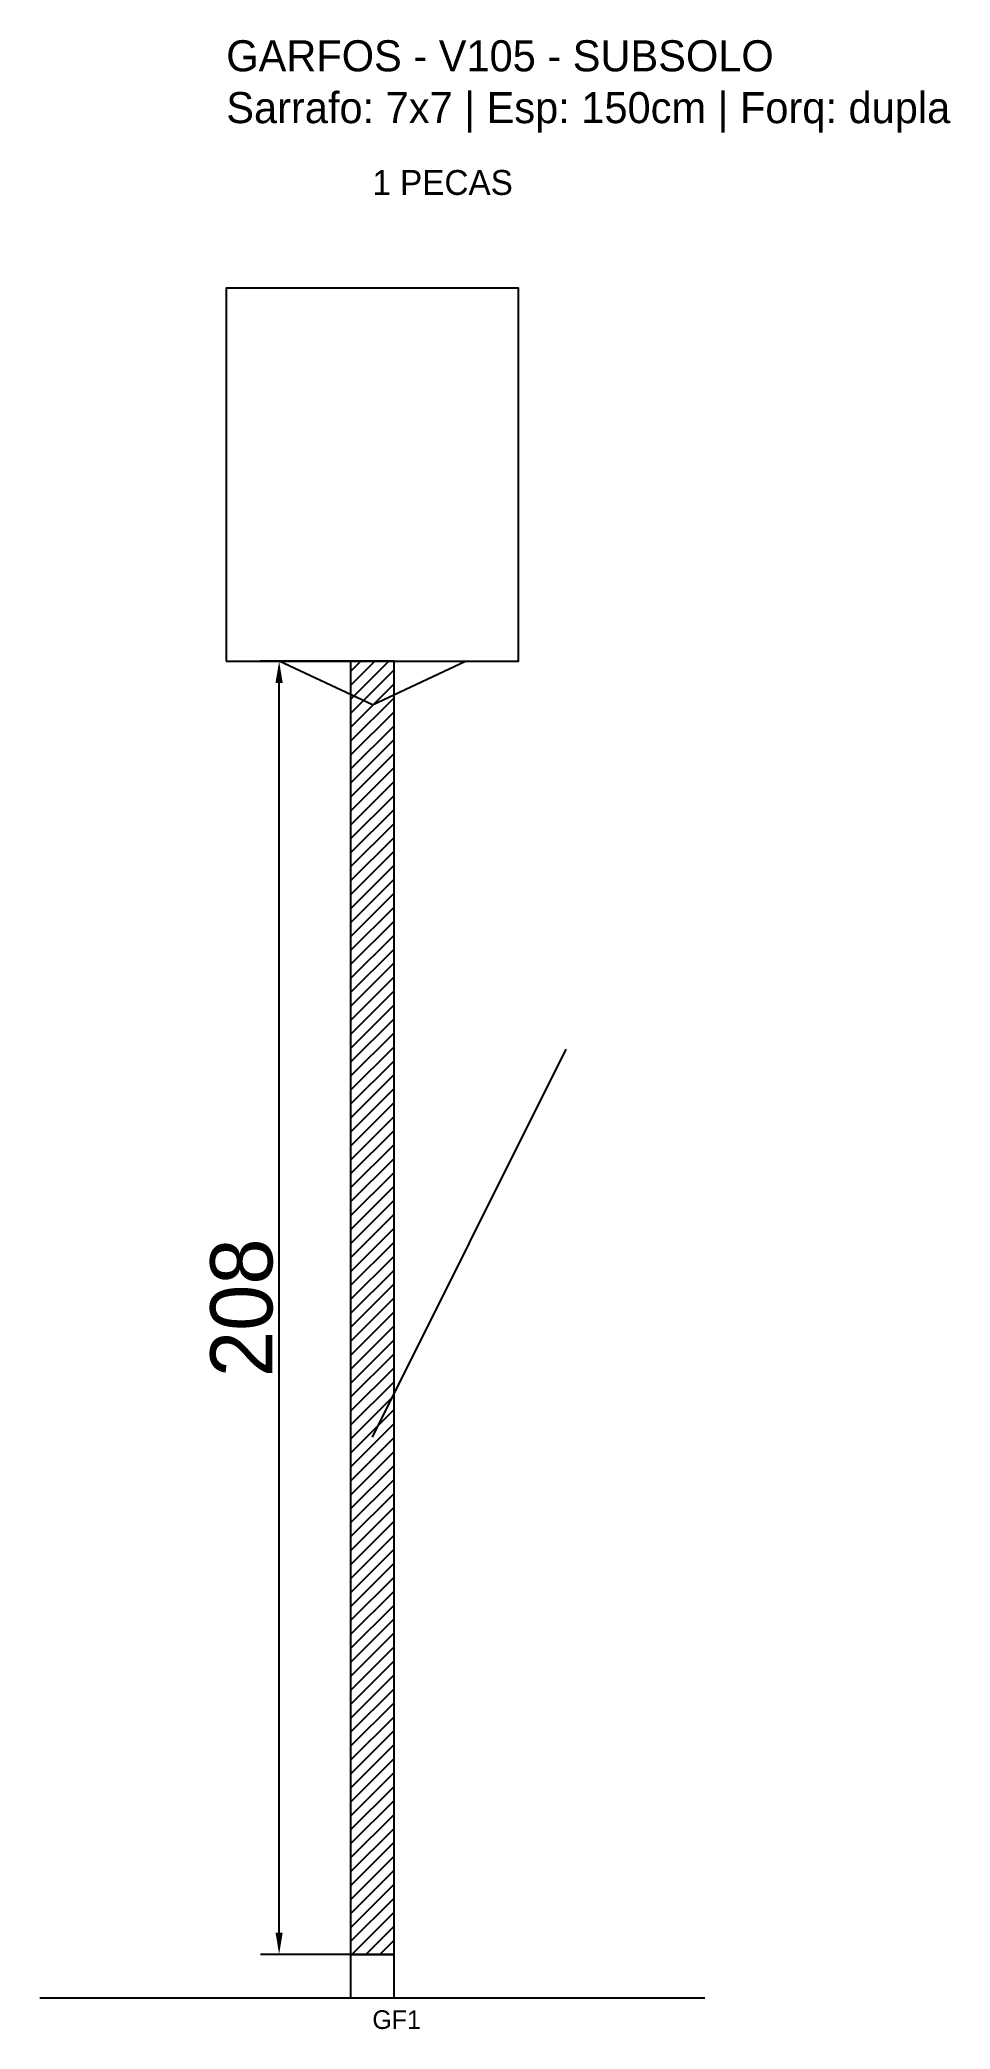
# Model space of a CAD drawing. Header units: metres. Extents: x -30 to 116, y -12 to 308.
import ezdxf

# ---------------------------------------------------------------- set-up
doc = ezdxf.new("R2010")
doc.units = ezdxf.units.M
for name, color, linetype in [('BARRA_ANCORAGEM', 1, 'Continuous'), ('COTA', 241, 'Continuous'), ('GARFOS OK', 3, 'Continuous'), ('NOME DA VIGA', 6, 'Continuous'), ('SARR_7x7', 40, 'Continuous'), ('VIGAS', 3, 'Continuous')]:
    doc.layers.add(name, color=color, linetype=linetype)
doc.dimstyles.new('EZ DXF', dxfattribs={"dimtxt": 10, "dimasz": 3.5, "dimexe": 3, "dimexo": 1.5, "dimgap": 1, "dimtad": 1, "dimdec": 1, "dimdsep": 46, "dimcen": 2.5, "dimazin": 3, "dimtfac": 1, "dimtmove": 0, "dimatfit": 3})

msp = doc.modelspace()

# ---------------------------------------------------------------- hatches: boundary and pattern name
at = {"layer": 'COTA'}
h = msp.add_hatch(dxfattribs=at)
h.set_pattern_fill('ANSI31', scale=0.5)
h.paths.add_polyline_path([(20, 0), (27, 0), (27, 208), (20, 208)])

# ---------------------------------------------------------------- linework, layer by layer
at = {"layer": 'BARRA_ANCORAGEM'}
msp.add_line((23.5, 83.2), (54.7, 145.6), dxfattribs=at)
at = {"layer": 'GARFOS OK'}
for p, q in [((23.5, 201), (8.5, 208)), ((8.5, 208), (38.5, 208)), ((23.5, 201), (38.5, 208))]:
    msp.add_line(p, q, dxfattribs=at)
at = {"layer": 'GARFOS OK', "linetype": 'CONTINUOUS'}
msp.add_line((-30, -7), (77, -7), dxfattribs=at)
at = {"layer": 'GARFOS OK'}
msp.add_lwpolyline([(20, 0), (27, 0), (27, 208), (20, 208), (20, 0)], dxfattribs=at)
at = {"layer": 'SARR_7x7'}
msp.add_lwpolyline([(20, -7), (27, -7), (27, 0), (20, 0), (20, -7)], dxfattribs=at)
at = {"layer": 'VIGAS'}
msp.add_lwpolyline([(0, 208), (47, 208), (47, 268), (0, 268), (0, 208)], dxfattribs=at)

# ---------------------------------------------------------------- texts
at = {"layer": 'NOME DA VIGA'}
for s, height, p in [('1 PECAS', 4, (23.5, 283)), ('GF1', 3, (23.5, -12))]:
    msp.add_text(s, height=height, dxfattribs=at).set_placement(p)
at = {"layer": 'NOME DA VIGA', "insert": (0, 293), "char_height": 5, "attachment_point": 7}
msp.add_mtext('GARFOS - V105 - SUBSOLO\\PSarrafo: 7x7 | Esp: 150cm | Forq: dupla', dxfattribs=at)

# ---------------------------------------------------------------- dimensions: what is measured, and where the dimension line sits
at = {"layer": 'COTA'}
msp.add_linear_dim(base=(8.5, 0), p1=(23.5, 0), p2=(23.5, 208), angle=90, dimstyle='EZ DXF', dxfattribs=at).render()

doc.saveas('drawing.dxf')
